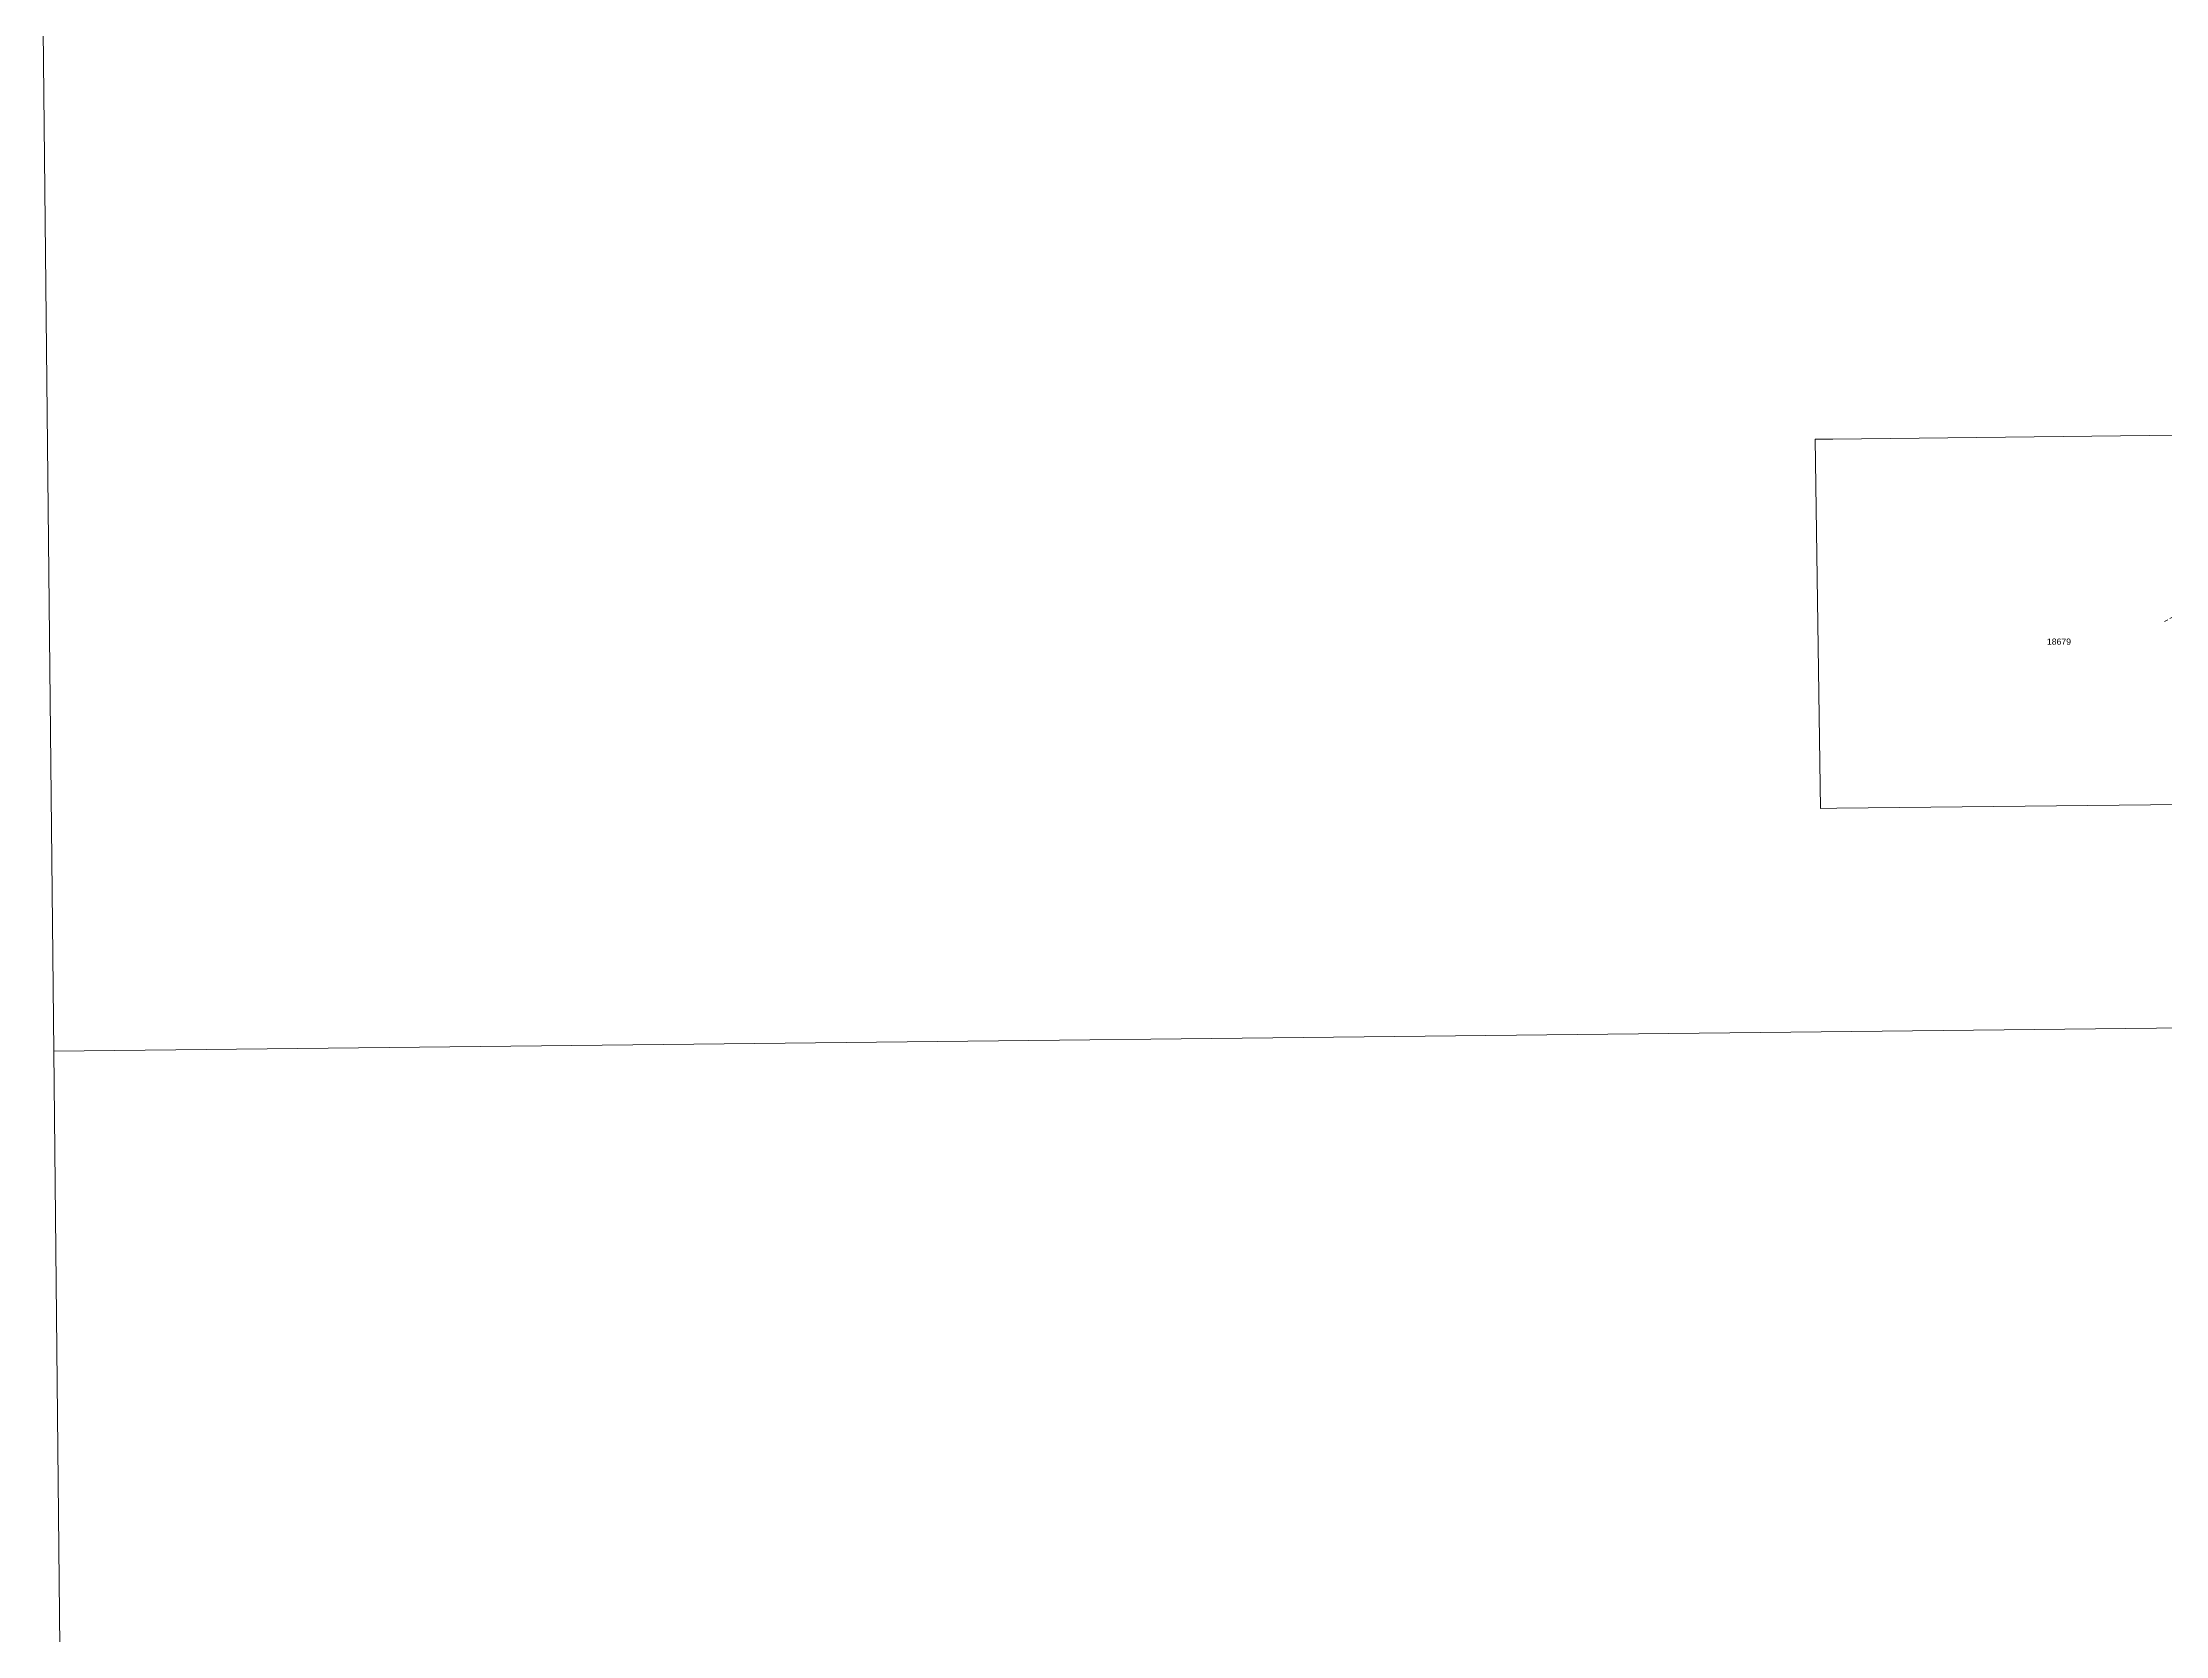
# Model space of a CAD drawing. Header units: feet. Extents: x 865220 to 2841409, y -2240498 to 948907.
# Drawn here: x 2830889 to 2833454, y 939957 to 941881 of the extents above; entities that cross this region are included whole.
import ezdxf
from ezdxf.enums import TextEntityAlignment as Align

# ---------------------------------------------------------------- set-up
doc = ezdxf.new("R2010")
doc.units = ezdxf.units.FT
doc.header["$LTSCALE"] = 0.015
doc.header["$MEASUREMENT"] = 0
doc.linetypes.add('DASHED', pattern=[5, 3, -2])
for name, color, linetype in [('Dakota County Addresses', 7, 'Continuous'), ('Dakota County Parcels', 7, 'Continuous'), ('DROP BURIED', 7, 'DASHED')]:
    doc.layers.add(name, color=color, linetype=linetype)
doc.styles.add('Dimensions 100', font='arial.ttf')

# ---------------------------------------------------------------- blocks, each defined once
blk = doc.blocks.new('ACMAP_ANN_TEMPLATE_Dakota County Addresses')
at = {"layer": 'Dakota County Addresses', "style": 'Dimensions 100'}
blk.add_attdef('DakotaCountyAddress', text='', height=50, dxfattribs=at).set_placement((0, 0), align=Align.CENTER)

msp = doc.modelspace()

# ---------------------------------------------------------------- linework, layer by layer
at = {"layer": 'Dakota County Parcels', "lineweight": 5}
for p, q in [((2830902.3, 940662.8), (2830888.7, 941977.9)), ((2833030.3, 941402), (2833036.9, 940956.1)), ((2830902.3, 940662.8), (2833479.4, 940690.9)), ((2830915.6, 939380.7), (2830902.3, 940662.8))]:
    msp.add_line(p, q, dxfattribs=at)
for points in [[(2833030.3, 941402), (2833051.9, 941402.2), (2833468.8, 941406.8), (2833518.8, 941407.3)], [(2833036.9, 940956.1), (2833056.7, 940956.3), (2833473.6, 940960.9), (2833525.4, 940961.4)]]:
    msp.add_lwpolyline(points, dxfattribs=at)
at = {"layer": 'DROP BURIED', "lineweight": 5, "ltscale": 100}
msp.add_lwpolyline([(2833469.7, 941190.9), (2833451.9, 941181.7)], dxfattribs=at)

# ---------------------------------------------------------------- block references
at = {"layer": 'Dakota County Addresses', "lineweight": 5, "xscale": 0.15, "yscale": 0.15, "zscale": 0.15}
msp.add_blockref('ACMAP_ANN_TEMPLATE_Dakota County Addresses', (2833325, 941153.8), dxfattribs=at).add_auto_attribs({'DakotaCountyAddress': '18679'})

doc.saveas('drawing.dxf')
